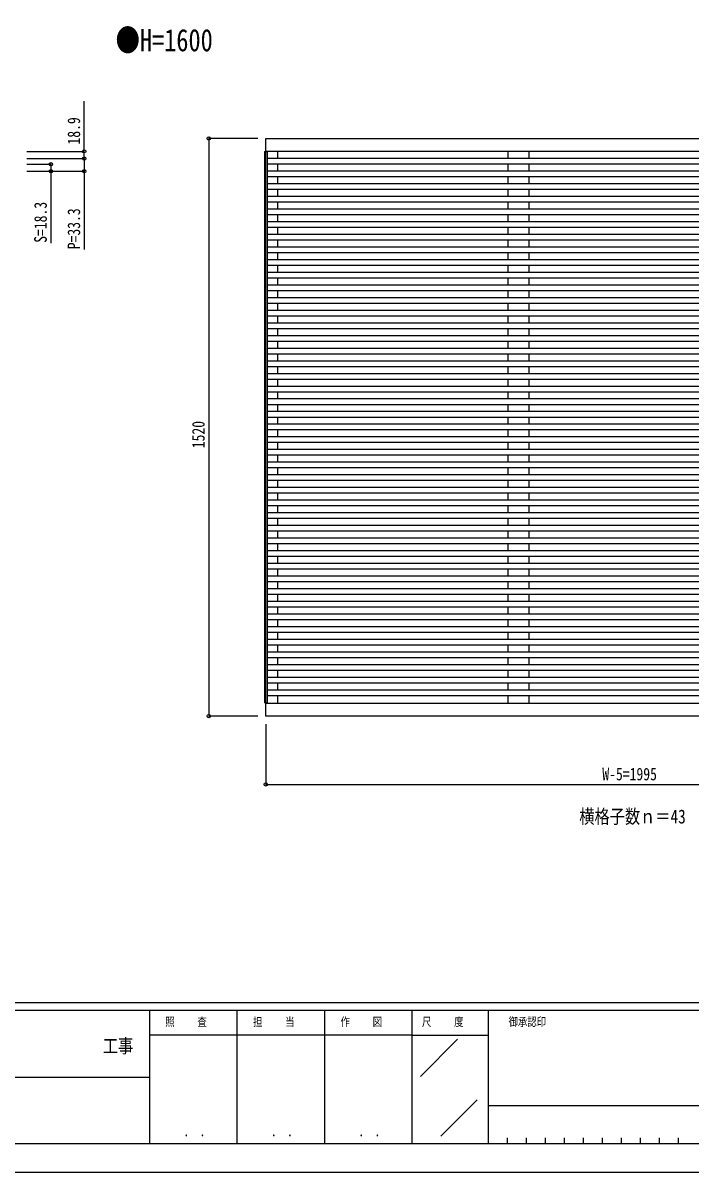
# Model space of a CAD drawing. Units: millimetres, scale not verified. Extents: x -4205 to 4205, y -2970 to 2970.
# Drawn here: x 962 to 2719, y -2970 to 54 of the extents above; entities that cross this region are included whole.
import ezdxf
from ezdxf.enums import TextEntityAlignment as Align

# ---------------------------------------------------------------- set-up
doc = ezdxf.new("R2010")
doc.units = ezdxf.units.MM
doc.header["$LTSCALE"] = 16
for name, color, linetype in [('0-1_USER1', 3, 'Continuous'), ('0-2_YKK_A1', 4, 'Continuous'), ('0-3_YKK_D', 6, 'Continuous'), ('0-4_YKK_ZWAK', 7, 'Continuous')]:
    doc.layers.add(name, color=color, linetype=linetype)
doc.styles.add('ＭＳ ゴシック', font='')
doc.styles.get('ＭＳ ゴシック').set_extended_font_data('MS Gothic')

msp = doc.modelspace()

# ---------------------------------------------------------------- linework, layer by layer
at = {"layer": '0-2_YKK_A1'}
for p, q in [((1597.56, -284.65), (1604.76, -284.65)), ((1597.56, -284.65), (1597.56, -1735.65)), ((1599.76, -284.65), (1599.76, -1735.65)), ((1602.76, -284.15), (1602.76, -284.65)), ((1632.76, -303.05), (1632.76, -284.15)), ((2238.26, -303.05), (2238.26, -284.15)), ((2293.26, -303.05), (2293.26, -284.15)), ((3591.76, -303.05), (1604.76, -303.05)), ((3591.76, -318.05), (1604.76, -318.05)), ((1632.76, -336.35), (1632.76, -318.05)), ((2238.26, -336.35), (2238.26, -318.05)), ((2293.26, -336.35), (2293.26, -318.05)), ((3591.76, -336.35), (1604.76, -336.35)), ((3591.76, -351.35), (1604.76, -351.35)), ((1632.76, -369.65), (1632.76, -351.35)), ((2238.26, -369.65), (2238.26, -351.35)), ((2293.26, -369.65), (2293.26, -351.35)), ((3591.76, -369.65), (1604.76, -369.65)), ((3591.76, -384.65), (1604.76, -384.65)), ((1632.76, -402.95), (1632.76, -384.65)), ((2238.26, -402.95), (2238.26, -384.65)), ((2293.26, -402.95), (2293.26, -384.65)), ((3591.76, -402.95), (1604.76, -402.95)), ((3591.76, -417.95), (1604.76, -417.95)), ((1632.76, -436.25), (1632.76, -417.95)), ((2238.26, -436.25), (2238.26, -417.95)), ((2293.26, -436.25), (2293.26, -417.95)), ((3591.76, -436.25), (1604.76, -436.25)), ((3591.76, -451.25), (1604.76, -451.25)), ((1632.76, -469.55), (1632.76, -451.25)), ((2238.26, -469.55), (2238.26, -451.25)), ((2293.26, -469.55), (2293.26, -451.25)), ((3591.76, -469.55), (1604.76, -469.55)), ((3591.76, -484.55), (1604.76, -484.55)), ((3591.76, -502.85), (1604.76, -502.85)), ((1632.76, -502.85), (1632.76, -484.55)), ((2238.26, -502.85), (2238.26, -484.55)), ((2293.26, -502.85), (2293.26, -484.55)), ((3591.76, -517.85), (1604.76, -517.85)), ((3591.76, -536.15), (1604.76, -536.15)), ((1632.76, -536.15), (1632.76, -517.85)), ((2238.26, -536.15), (2238.26, -517.85)), ((2293.26, -536.15), (2293.26, -517.85)), ((3591.76, -551.15), (1604.76, -551.15)), ((3591.76, -569.45), (1604.76, -569.45)), ((1632.76, -569.45), (1632.76, -551.15)), ((2238.26, -569.45), (2238.26, -551.15)), ((2293.26, -569.45), (2293.26, -551.15)), ((3591.76, -584.45), (1604.76, -584.45)), ((3591.76, -602.75), (1604.76, -602.75)), ((1632.76, -602.75), (1632.76, -584.45)), ((2238.26, -602.75), (2238.26, -584.45)), ((2293.26, -602.75), (2293.26, -584.45)), ((3591.76, -617.75), (1604.76, -617.75)), ((1632.76, -636.05), (1632.76, -617.75)), ((2238.26, -636.05), (2238.26, -617.75)), ((2293.26, -636.05), (2293.26, -617.75)), ((3591.76, -636.05), (1604.76, -636.05)), ((3591.76, -651.05), (1604.76, -651.05)), ((1632.76, -669.35), (1632.76, -651.05)), ((2238.26, -669.35), (2238.26, -651.05)), ((2293.26, -669.35), (2293.26, -651.05)), ((3591.76, -669.35), (1604.76, -669.35)), ((3591.76, -684.35), (1604.76, -684.35)), ((1632.76, -702.65), (1632.76, -684.35)), ((2238.26, -702.65), (2238.26, -684.35)), ((2293.26, -702.65), (2293.26, -684.35)), ((3591.76, -702.65), (1604.76, -702.65)), ((3591.76, -717.65), (1604.76, -717.65)), ((1632.76, -735.95), (1632.76, -717.65)), ((2238.26, -735.95), (2238.26, -717.65)), ((2293.26, -735.95), (2293.26, -717.65)), ((3591.76, -735.95), (1604.76, -735.95)), ((3591.76, -750.95), (1604.76, -750.95)), ((1632.76, -769.25), (1632.76, -750.95)), ((2238.26, -769.25), (2238.26, -750.95)), ((2293.26, -769.25), (2293.26, -750.95)), ((3591.76, -769.25), (1604.76, -769.25)), ((3591.76, -784.25), (1604.76, -784.25)), ((1632.76, -802.55), (1632.76, -784.25)), ((2238.26, -802.55), (2238.26, -784.25)), ((2293.26, -802.55), (2293.26, -784.25)), ((3591.76, -802.55), (1604.76, -802.55)), ((3591.76, -817.55), (1604.76, -817.55)), ((3591.76, -835.85), (1604.76, -835.85)), ((1632.76, -835.85), (1632.76, -817.55)), ((2238.26, -835.85), (2238.26, -817.55)), ((2293.26, -835.85), (2293.26, -817.55)), ((3591.76, -850.85), (1604.76, -850.85)), ((3591.76, -869.15), (1604.76, -869.15)), ((1632.76, -869.15), (1632.76, -850.85)), ((2238.26, -869.15), (2238.26, -850.85)), ((2293.26, -869.15), (2293.26, -850.85)), ((3591.76, -884.15), (1604.76, -884.15)), ((3591.76, -902.45), (1604.76, -902.45)), ((1632.76, -902.45), (1632.76, -884.15)), ((2238.26, -902.45), (2238.26, -884.15)), ((2293.26, -902.45), (2293.26, -884.15)), ((3591.76, -917.45), (1604.76, -917.45)), ((3591.76, -935.75), (1604.76, -935.75)), ((1632.76, -935.75), (1632.76, -917.45)), ((2238.26, -935.75), (2238.26, -917.45)), ((2293.26, -935.75), (2293.26, -917.45)), ((3591.76, -950.75), (1604.76, -950.75)), ((1632.76, -969.05), (1632.76, -950.75)), ((2238.26, -969.05), (2238.26, -950.75)), ((2293.26, -969.05), (2293.26, -950.75)), ((3591.76, -969.05), (1604.76, -969.05)), ((3591.76, -984.05), (1604.76, -984.05)), ((1632.76, -1002.35), (1632.76, -984.05)), ((2238.26, -1002.35), (2238.26, -984.05)), ((2293.26, -1002.35), (2293.26, -984.05)), ((3591.76, -1002.35), (1604.76, -1002.35)), ((3591.76, -1017.35), (1604.76, -1017.35)), ((1632.76, -1035.65), (1632.76, -1017.35)), ((2238.26, -1035.65), (2238.26, -1017.35)), ((2293.26, -1035.65), (2293.26, -1017.35)), ((3591.76, -1035.65), (1604.76, -1035.65)), ((3591.76, -1050.65), (1604.76, -1050.65)), ((1632.76, -1068.95), (1632.76, -1050.65)), ((2238.26, -1068.95), (2238.26, -1050.65)), ((2293.26, -1068.95), (2293.26, -1050.65)), ((3591.76, -1068.95), (1604.76, -1068.95)), ((3591.76, -1083.95), (1604.76, -1083.95)), ((1632.76, -1102.25), (1632.76, -1083.95)), ((2238.26, -1102.25), (2238.26, -1083.95)), ((2293.26, -1102.25), (2293.26, -1083.95)), ((3591.76, -1102.25), (1604.76, -1102.25)), ((3591.76, -1117.25), (1604.76, -1117.25)), ((1632.76, -1135.55), (1632.76, -1117.25)), ((2238.26, -1135.55), (2238.26, -1117.25)), ((2293.26, -1135.55), (2293.26, -1117.25)), ((3591.76, -1135.55), (1604.76, -1135.55)), ((3591.76, -1150.55), (1604.76, -1150.55)), ((3591.76, -1168.85), (1604.76, -1168.85)), ((1632.76, -1168.85), (1632.76, -1150.55)), ((2238.26, -1168.85), (2238.26, -1150.55)), ((2293.26, -1168.85), (2293.26, -1150.55)), ((3591.76, -1183.85), (1604.76, -1183.85)), ((3591.76, -1202.15), (1604.76, -1202.15)), ((1632.76, -1202.15), (1632.76, -1183.85)), ((2238.26, -1202.15), (2238.26, -1183.85)), ((2293.26, -1202.15), (2293.26, -1183.85)), ((3591.76, -1217.15), (1604.76, -1217.15)), ((3591.76, -1235.45), (1604.76, -1235.45)), ((1632.76, -1235.45), (1632.76, -1217.15)), ((2238.26, -1235.45), (2238.26, -1217.15)), ((2293.26, -1235.45), (2293.26, -1217.15)), ((3591.76, -1250.45), (1604.76, -1250.45)), ((3591.76, -1268.75), (1604.76, -1268.75)), ((1632.76, -1268.75), (1632.76, -1250.45)), ((2238.26, -1268.75), (2238.26, -1250.45)), ((2293.26, -1268.75), (2293.26, -1250.45)), ((3591.76, -1283.75), (1604.76, -1283.75)), ((1632.76, -1302.05), (1632.76, -1283.75)), ((2238.26, -1302.05), (2238.26, -1283.75)), ((2293.26, -1302.05), (2293.26, -1283.75)), ((3591.76, -1302.05), (1604.76, -1302.05)), ((3591.76, -1317.05), (1604.76, -1317.05)), ((1632.76, -1335.35), (1632.76, -1317.05)), ((2238.26, -1335.35), (2238.26, -1317.05)), ((2293.26, -1335.35), (2293.26, -1317.05)), ((3591.76, -1335.35), (1604.76, -1335.35)), ((3591.76, -1350.35), (1604.76, -1350.35)), ((1632.76, -1368.65), (1632.76, -1350.35)), ((2238.26, -1368.65), (2238.26, -1350.35)), ((2293.26, -1368.65), (2293.26, -1350.35)), ((3591.76, -1368.65), (1604.76, -1368.65)), ((3591.76, -1383.65), (1604.76, -1383.65)), ((1632.76, -1401.95), (1632.76, -1383.65)), ((2238.26, -1401.95), (2238.26, -1383.65)), ((2293.26, -1401.95), (2293.26, -1383.65)), ((3591.76, -1401.95), (1604.76, -1401.95)), ((3591.76, -1416.95), (1604.76, -1416.95)), ((1632.76, -1435.25), (1632.76, -1416.95)), ((2238.26, -1435.25), (2238.26, -1416.95)), ((2293.26, -1435.25), (2293.26, -1416.95)), ((3591.76, -1435.25), (1604.76, -1435.25)), ((3591.76, -1450.25), (1604.76, -1450.25)), ((1632.76, -1468.55), (1632.76, -1450.25)), ((2238.26, -1468.55), (2238.26, -1450.25)), ((2293.26, -1468.55), (2293.26, -1450.25)), ((3591.76, -1468.55), (1604.76, -1468.55)), ((3591.76, -1483.55), (1604.76, -1483.55)), ((3591.76, -1501.85), (1604.76, -1501.85)), ((1632.76, -1501.85), (1632.76, -1483.55)), ((2238.26, -1501.85), (2238.26, -1483.55)), ((2293.26, -1501.85), (2293.26, -1483.55)), ((3591.76, -1516.85), (1604.76, -1516.85)), ((3591.76, -1535.15), (1604.76, -1535.15)), ((1632.76, -1535.15), (1632.76, -1516.85)), ((2238.26, -1535.15), (2238.26, -1516.85)), ((2293.26, -1535.15), (2293.26, -1516.85)), ((3591.76, -1550.15), (1604.76, -1550.15)), ((3591.76, -1568.45), (1604.76, -1568.45)), ((1632.76, -1568.45), (1632.76, -1550.15)), ((2238.26, -1568.45), (2238.26, -1550.15)), ((2293.26, -1568.45), (2293.26, -1550.15)), ((3591.76, -1583.45), (1604.76, -1583.45)), ((3591.76, -1601.75), (1604.76, -1601.75)), ((1632.76, -1601.75), (1632.76, -1583.45)), ((2238.26, -1601.75), (2238.26, -1583.45)), ((2293.26, -1601.75), (2293.26, -1583.45)), ((3591.76, -1616.75), (1604.76, -1616.75)), ((1632.76, -1635.05), (1632.76, -1616.75)), ((2238.26, -1635.05), (2238.26, -1616.75)), ((2293.26, -1635.05), (2293.26, -1616.75)), ((3591.76, -1635.05), (1604.76, -1635.05)), ((3591.76, -1650.05), (1604.76, -1650.05)), ((1632.76, -1668.35), (1632.76, -1650.05)), ((2238.26, -1668.35), (2238.26, -1650.05)), ((2293.26, -1668.35), (2293.26, -1650.05)), ((3591.76, -1668.35), (1604.76, -1668.35)), ((3591.76, -1683.35), (1604.76, -1683.35)), ((1632.76, -1701.65), (1632.76, -1683.35)), ((2238.26, -1701.65), (2238.26, -1683.35)), ((2293.26, -1701.65), (2293.26, -1683.35)), ((3591.76, -1701.65), (1604.76, -1701.65)), ((3591.76, -1716.65), (1604.76, -1716.65)), ((1632.76, -1736.15), (1632.76, -1716.65)), ((2238.26, -1736.15), (2238.26, -1716.65)), ((2293.26, -1736.15), (2293.26, -1716.65)), ((1602.76, -1735.65), (1602.76, -1736.15))]:
    msp.add_line(p, q, dxfattribs=at)
for points in [[(1600.76, -250.15), (3595.76, -250.15), (3595.76, -284.15), (1600.76, -284.15)], [(1600.76, -1736.15), (3595.76, -1736.15), (3595.76, -1770.15), (1600.76, -1770.15)]]:
    msp.add_lwpolyline(points, close=True, dxfattribs=at)
msp.add_lwpolyline([(1604.76, -284.65), (1604.76, -1735.65), (1597.56, -1735.65)], dxfattribs=at)
at = {"layer": '0-3_YKK_D'}
for p, q in [((1579.72, -250.15), (1449.76, -250.15)), ((1450.76, -250.15), (1450.76, -1770.15)), ((972.16, -284.15), (1124.39, -284.15)), ((972.16, -303.05), (1124.39, -303.05)), ((972.16, -303.05), (1124.39, -303.05)), ((972.16, -318.05), (1036.78, -318.05)), ((972.16, -336.35), (1036.78, -336.35)), ((972.16, -336.35), (1124.39, -336.35)), ((1579.76, -1770.15), (1449.76, -1770.15)), ((1600.76, -1791.15), (1600.76, -1951.15)), ((1600.76, -1950.15), (3595.76, -1950.15))]:
    msp.add_line(p, q, dxfattribs=at)
for points in [[(1123.39, -303.05), (1123.39, -284.15), (1123.39, -152.35)], [(1035.78, -318.05), (1035.78, -336.35), (1035.78, -525.75)], [(1123.39, -303.05), (1123.39, -336.35), (1123.39, -542.75)]]:
    msp.add_lwpolyline(points, dxfattribs=at)
for centre in [(1450.76, -250.15), (1123.39, -284.15), (1123.39, -303.05), (1123.39, -303.05), (1035.78, -318.05), (1035.78, -336.35), (1123.39, -336.35), (1450.76, -1770.15), (1600.76, -1950.15)]:
    msp.add_circle(centre, 4.25, dxfattribs=at)
at = {"layer": '0-4_YKK_ZWAK'}
for p, q in [((3895.02, -2525), (-3904.98, -2525)), ((1295.02, -2545), (-4.98, -2545)), ((1525.02, -2545), (1525.02, -2895)), ((1755.02, -2545), (1755.02, -2895)), ((1985.02, -2545), (1985.02, -2895)), ((2185.02, -2545), (1985.02, -2545)), ((3217.52, -2545), (2185.02, -2545)), ((2185.02, -2545), (2185.02, -2895)), ((1985.02, -2610), (1295.02, -2610)), ((1985.02, -2610), (2185.02, -2610)), ((2007.1, -2718.29), (2105.04, -2620.36)), ((-4.98, -2720), (1295.02, -2720)), ((2060.67, -2875.99), (2156.89, -2779.77)), ((2185.02, -2795), (3217.52, -2795)), ((-4.98, -2895), (1295.02, -2895)), ((1295.02, -2895), (1985.02, -2895)), ((1985.02, -2895), (2185.02, -2895)), ((2185.02, -2895), (3217.52, -2895)), ((2235.02, -2880), (2235.02, -2895)), ((2285.02, -2880), (2285.02, -2895)), ((2335.02, -2880), (2335.02, -2895)), ((2385.02, -2880), (2385.02, -2895)), ((2435.02, -2880), (2435.02, -2895)), ((2485.02, -2880), (2485.02, -2895)), ((2535.02, -2880), (2535.02, -2895)), ((2585.02, -2880), (2585.02, -2895)), ((2635.02, -2880), (2635.02, -2895)), ((2685.02, -2880), (2685.02, -2895))]:
    msp.add_line(p, q, dxfattribs=at)
msp.add_lwpolyline([(-4205, -2970), (4205, -2970), (4205, 2970), (-4205, 2970)], close=True, dxfattribs=at)
msp.add_lwpolyline([(1985.02, -2545), (1295.02, -2545), (1295.02, -2895)], dxfattribs=at)

# ---------------------------------------------------------------- texts
at = {"layer": '0-1_USER1', "style": 'ＭＳ ゴシック', "width": 0.8}
for s, height, p in [('●H=1600', 58.65, (1205.84, -38.34)), ('横格子数ｎ＝43', 36.66, (2424.92, -2063.74))]:
    msp.add_text(s, height=height, dxfattribs=at).set_placement(p, align=Align.BOTTOM_LEFT)
at = {"layer": '0-3_YKK_D', "style": 'ＭＳ ゴシック', "width": 0.8}
for s, p in [('18.9', (1122.39, -266.15)), ('S=18.3', (1034.78, -524.75)), ('P=33.3', (1122.39, -541.75)), ('1520', (1449.76, -1065.35))]:
    msp.add_text(s, height=32.99, rotation=90, dxfattribs=at).set_placement(p, align=Align.BOTTOM_LEFT)
msp.add_text('W-5=1995', height=32.99, dxfattribs=at).set_placement((2485.46, -1949.15), align=Align.BOTTOM_LEFT)
at = {"layer": '0-4_YKK_ZWAK', "style": 'ＭＳ ゴシック', "width": 0.8}
for s, height, p in [('照     査', 21.99, (1336.42, -2592.5)), ('担     当', 21.99, (1567.22, -2592.5)), ('作     図', 21.99, (1797.22, -2592.5)), ('尺     度', 21.99, (2011.42, -2592.5)), ('御承認印', 21.99, (2239.14, -2592.5)), ('工事', 36.66, (1172.33, -2667.47)), ('． ．', 25.92, (1385, -2884.35)), ('． ．', 25.92, (1615, -2884.35)), ('． ．', 25.92, (1845, -2884.35))]:
    msp.add_text(s, height=height, dxfattribs=at).set_placement(p, align=Align.BOTTOM_LEFT)

doc.saveas('drawing.dxf')
